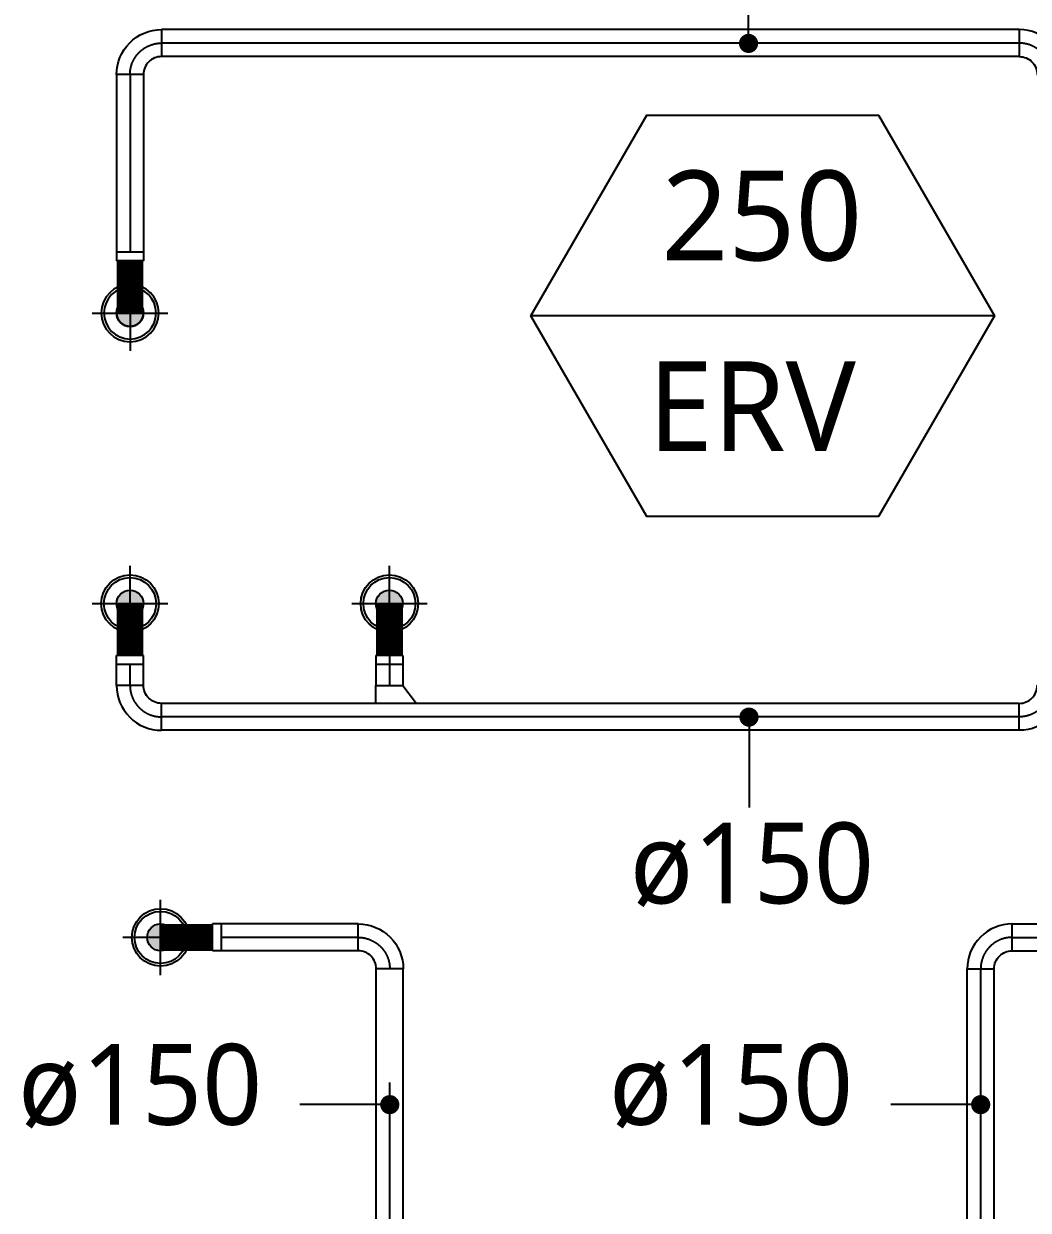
# Model space of a CAD drawing. Header units: millimetres. Extents: x 61566 to 667441, y 0 to 118800.
# Drawn here: x 428543 to 434134, y 49381 to 55987 of the extents above; entities that cross this region are included whole.
import ezdxf
from ezdxf.enums import TextEntityAlignment as Align

# ---------------------------------------------------------------- set-up
doc = ezdxf.new("R2010")
doc.units = ezdxf.units.MM
doc.header["$LTSCALE"] = 200
doc.linetypes.add('CENTER', pattern=[50.8, 31.75, -6.35, 6.35, -6.35])
for name, color, linetype in [('DUCT', 7, 'Continuous'), ('LG-DIFF', 30, 'Continuous'), ('LG-장비번호', 7, 'Continuous'), ('TEXT', 3, 'Continuous'), ('환기(RA)', 2, 'Continuous'), ('환기(SA)', 3, 'Continuous')]:
    doc.layers.add(name, color=color, linetype=linetype)
doc.styles.add('LG전자', font='malgun.ttf')

# ---------------------------------------------------------------- blocks, each defined once
blk = doc.blocks.new('장비번호')
at = {"layer": 'LG-장비번호', "color": 0}
blk.add_line((-516, 0), (516, 0), dxfattribs=at)
blk.add_lwpolyline([(516, 0), (258, 446.8), (-258, 446.8), (-516, 0), (-258, -446.8), (258, -446.8)], close=True, dxfattribs=at)
blk = doc.blocks.new('ELBOW_90_150')
at = {"layer": 'DUCT', "color": 0}
blk.add_lwpolyline([(175, 250, 0.414214), (-75, 0), (75, 0, -0.414214), (175, 100), (175, 250)], format="xyb", dxfattribs=at)
at = {"layer": 'DUCT', "color": 1, "linetype": 'CENTER'}
blk.add_arc((175, 0), 175, 90, 180, dxfattribs=at)
blk = doc.blocks.new('A$C40B63A93')
at = {"color": 1}
for p, q in [((210, 420), (210, 0)), ((420, 210), (0, 210))]:
    blk.add_line(p, q, dxfattribs=at)
at = {"color": 0}
for radius in [160, 145, 75]:
    blk.add_circle((210, 210), radius, dxfattribs=at)

msp = doc.modelspace()

# ---------------------------------------------------------------- hatches: boundary and pattern name
at = {"layer": '환기(RA)'}
h = msp.add_hatch(color=256, dxfattribs=at)
edge = h.paths.add_edge_path()
edge.add_arc((429134.5, 54376.5), 75, -180, 180, ccw=False)
at = {"layer": '환기(SA)'}
h = msp.add_hatch(color=256, dxfattribs=at)
edge = h.paths.add_edge_path()
edge.add_arc((429134.5, 52758.5), 75, 180, 540)
h = msp.add_hatch(color=256, dxfattribs=at)
edge = h.paths.add_edge_path()
edge.add_arc((430578.4, 52758.5), 75, 180, 540)
h = msp.add_hatch(color=256, dxfattribs=at)
edge = h.paths.add_edge_path()
edge.add_arc((429304.6, 50900), 75, -270, 90, ccw=False)

# ---------------------------------------------------------------- linework, layer by layer
at = {"layer": 'LG-DIFF', "color": 2}
for p, q in [((434044.6, 50975), (434855.8, 50975)), ((434044.6, 50825), (434855.8, 50825)), ((433794.6, 49022.9), (433794.6, 50725)), ((433944.6, 49022.9), (433944.6, 50725))]:
    msp.add_line(p, q, dxfattribs=at)
at = {"layer": 'TEXT', "color": 1}
for p, q in [((432577.5, 55877.5), (432577.5, 56380.4, 0)), ((432580, 52126.4), (432580, 51623.5, 0)), ((430580.4, 49968.9), (430079.7, 49968.9, 0)), ((433869.6, 49968.9), (433368.9, 49968.9, 0))]:
    msp.add_line(p, q, dxfattribs=at)
at = {"layer": 'TEXT', "color": 1, "const_width": 53.3}
for points in [[(432604.2, 55877.5, 1), (432550.9, 55877.5, 1)], [(432606.6, 52126.4, -1), (432553.3, 52126.4, -1)], [(430580.4, 49995.5, 1), (430580.4, 49942.2, 1)], [(433869.6, 49995.5, 1), (433869.6, 49942.2, 1)]]:
    msp.add_lwpolyline(points, format="xyb", close=True, dxfattribs=at)
at = {"layer": '환기(RA)'}
for p, q in [((434084.4, 55954.1), (429309.5, 55954.1)), ((434084.4, 55804.1), (429309.5, 55804.1)), ((429059.5, 55704.1), (429059.5, 54666.1)), ((429209.5, 55704.1), (429209.5, 54666.1)), ((429209.5, 54716.1), (429059.5, 54716.1)), ((429209.5, 54666.1), (429059.5, 54666.1))]:
    msp.add_line(p, q, dxfattribs=at)
at = {"layer": '환기(RA)', "const_width": 150}
msp.add_lwpolyline([(429134.5, 54666.1), (429134.5, 54376.5)], dxfattribs=at)
at = {"layer": '환기(RA)'}
msp.add_circle((429134.5, 54376.5), 75, dxfattribs=at)
at = {"layer": '환기(SA)', "color": 1, "linetype": 'CENTER'}
for p, q in [((434084.4, 55879.1), (429309.5, 55879.1)), ((429134.5, 55704.1), (429134.5, 54716.1)), ((430578.4, 52468.9), (430578.4, 52303.1)), ((429134.5, 52303.1), (429134.5, 52418.9)), ((434084.4, 52128.1), (429309.5, 52128.1)), ((430405.4, 50900), (429644.2, 50900)), ((434044.6, 50900), (434805.8, 50900)), ((430580.4, 43742.2), (430580.4, 50725)), ((433869.6, 45697), (433869.6, 50725))]:
    msp.add_line(p, q, dxfattribs=at)
at = {"layer": '환기(SA)'}
for p, q in [((429059.5, 52303.1), (429059.5, 52468.9)), ((429209.5, 52468.9), (429059.5, 52468.9)), ((429209.5, 52303.1), (429209.5, 52468.9)), ((430503.4, 52468.9), (430503.4, 52303.1)), ((430653.4, 52468.9), (430503.4, 52468.9)), ((430653.4, 52468.9), (430653.4, 52303.1)), ((429209.5, 52418.9), (429059.5, 52418.9)), ((430653.4, 52418.9), (430503.4, 52418.9)), ((434084.4, 52203.1), (429309.5, 52203.1)), ((434084.4, 52053.1), (429309.5, 52053.1)), ((430405.4, 50975), (429594.2, 50975)), ((429594.2, 50825), (429594.2, 50975)), ((429644.2, 50825), (429644.2, 50975)), ((430405.4, 50825), (429594.2, 50825)), ((430505.4, 49022.9), (430505.4, 50725)), ((430655.4, 49022.9), (430655.4, 50725))]:
    msp.add_line(p, q, dxfattribs=at)
at = {"layer": '환기(SA)', "const_width": 150}
for points in [[(429134.5, 52468.9), (429134.5, 52758.5)], [(430578.4, 52468.9), (430578.4, 52758.5)], [(429594.2, 50900), (429304.6, 50900)]]:
    msp.add_lwpolyline(points, dxfattribs=at)
at = {"layer": '환기(SA)'}
msp.add_lwpolyline([(430503.4, 52203.1), (430503.4, 52303.1), (430653.4, 52303.1), (430728.4, 52203.1)], close=True, dxfattribs=at)
for centre in [(429134.5, 52758.5), (430578.4, 52758.5), (429304.6, 50900)]:
    msp.add_circle(centre, 75, dxfattribs=at)

# ---------------------------------------------------------------- block references
at = {"layer": 'LG-DIFF', "color": 3}
for p, rotation in [((429344.5, 52968.5), 180), ((430788.4, 52968.5), 180), ((429094.6, 51110), 270)]:
    msp.add_blockref('A$C40B63A93', p, dxfattribs=dict(at, rotation=rotation))
at = {"layer": 'LG-DIFF', "color": 2}
msp.add_blockref('ELBOW_90_150', (433869.6, 50725), dxfattribs=at)
at = {"layer": 'LG-장비번호', "color": 2, "xscale": -2.5, "yscale": 2.5, "zscale": 2.5}
msp.add_blockref('장비번호', (432655.6, 54360.6), dxfattribs=at)
at = {"layer": '환기(RA)', "xscale": -1, "rotation": 89.99999999999994}
msp.add_blockref('ELBOW_90_150', (429309.5, 55879.1), dxfattribs=at)
at = {"layer": '환기(RA)', "rotation": 270}
msp.add_blockref('ELBOW_90_150', (434084.4, 55879.1), dxfattribs=at)
at = {"layer": '환기(RA)', "xscale": -1}
msp.add_blockref('A$C40B63A93', (429344.5, 54166.5), dxfattribs=at)
at = {"layer": '환기(SA)', "rotation": 90.00000000000001}
msp.add_blockref('ELBOW_90_150', (429309.5, 52128.1), dxfattribs=at)
at = {"layer": '환기(SA)', "xscale": -1, "rotation": 270}
msp.add_blockref('ELBOW_90_150', (434084.4, 52128.1), dxfattribs=at)
at = {"layer": '환기(SA)', "xscale": -1}
msp.add_blockref('ELBOW_90_150', (430580.4, 50725), dxfattribs=at)

# ---------------------------------------------------------------- texts
at = {"layer": 'LG-장비번호', "color": 2, "style": 'LG전자'}
for s, p in [('250', (432651.8, 54919.3)), ('ERV', (432595.8, 53857.3))]:
    msp.add_text(s, height=500, dxfattribs=at).set_placement(p, align=Align.MIDDLE_CENTER)
at = {"layer": 'TEXT', "color": 2, "style": 'LG전자'}
for p in [(431915.8, 51089.2, 0), (428510.7, 49856.7, 0), (431799.9, 49856.7, 0)]:
    msp.add_text('ø150', height=450, dxfattribs=at).set_placement(p)

doc.saveas('drawing.dxf')
